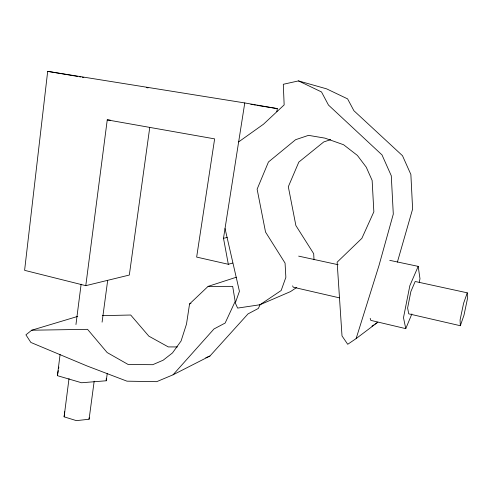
<?xml version="1.0" encoding="UTF-8"?>
<svg xmlns="http://www.w3.org/2000/svg" width="492" height="492" viewBox="0 0 492 492"><rect width="100%" height="100%" fill="white"/><g stroke="black" fill="none" stroke-linecap="round" stroke-linejoin="round"><path stroke-width="0.74" d="M64.747 411.743L64.108 416.829L76.395 420.642L89.083 419.239L89.157 417.782M276.83 111.641L277.328 108.615L244.77 102.939L47.681 71.358L24.6 270.336L85.786 285.668L129.322 275.046L149.746 127.52M107.274 373.305L106.254 380.771L81.586 382.758L57.416 375.673L60.086 354.455M64.108 416.829L69.021 378.539M75.953 324.536L81.137 284.185M85.786 285.668L107.25 119.876L110.27 120.146M89.083 419.239L94.175 381.208M102.084 322.155L107.662 280.514M236.271 277.254L208.098 286.381L189.561 303.951L186.505 324.05L181.087 340.974L172.489 352.93L163.141 360.224L152.717 364.701L128.141 364.48L107.145 352.543L87.545 329.332L31.716 330.212L25.928 334.837L30.848 342.444L87.053 365.968L126.967 381.171L156.69 381.675L173.043 374.812L209.936 356.023L248.005 313.908L258.337 308.447L260.268 304.363M232.747 263.042L228.319 264.284L223.497 238.263L244.77 102.939M57.416 375.673L58.253 370.648M58.609 368.496L58.849 367.057M419.233 282.42L419.977 278.73L418.194 266.369L389.744 260.348M225.035 228.552L239.432 291.307L235.305 302.98L237.624 308.097L259.991 304.745L281.16 290.508L285.864 277.347L285.065 263.103L265.539 232.052L257.119 189.18L268.447 161.997L295.594 139.703L308.509 135.355L324.929 138.129L343.582 144.734L357.377 155.41L366.251 167.175L372.137 180.429L373.852 211.824L361.866 238.343L337.137 262.187L342.008 335.913L347.721 344.289L356.128 338.588L378.963 265.612L393.299 214.088L391.281 175.755L382.001 154.906L328.471 105.06L321.51 91.949L298.484 80.903L283.294 84.286L284.155 104.901L263.466 124.23L238.657 141.893M397.376 262.144L412.616 209.045L410.875 174.488L402.487 155.7L353.902 110.712L347.592 98.874L326.608 88.849L298.484 80.903M460.334 325.722L463.974 315.206L467.4 299.001L467.277 292.826L415.18 281.486L410.875 291.553L407.61 307.961L408.729 313.828L460.334 325.722L460.082 319.941L463.599 303.25L467.277 292.826M370.181 318.306L370.814 320.378L405.777 328.644L411.878 313.921M418.194 266.369L409.848 285.661L403.489 317.697L405.777 328.644M173.043 374.812L213.971 328.976L225.139 323.053L235.17 301.43L232.679 286.356L208.098 286.381M356.128 338.588L377.85 322.211L374.904 324.166M371.946 326.171L373.723 324.966M296.793 287.389L290.508 291.596L259.991 304.745M205.785 357.77L209.936 356.023M189.561 303.951L191.001 303.441M330.716 139.63L323.761 141.936L298.822 162.089L288.318 186.72L295.883 225.57L313.687 253.681L314.007 259.758M31.716 330.212L77.767 316.393M223.497 238.263L227.243 237.495M102.293 315.649L130.694 315.021L148.83 336.147L168.301 346.922L177.434 346.934M146.542 87.631L148.055 87.877M250.865 104.365L252.378 104.611M253.89 104.851L255.403 105.097M256.916 105.337L277.328 108.615M47.681 71.358L77.81 76.457M79.317 76.709L80.823 76.967M82.33 77.219L83.837 77.478M107.25 119.876L214.635 138.879L196.652 257.088L228.319 264.284M298.656 256.129L338.096 264.708M339.449 297.857L293.257 287.211L292.605 285.87M106.247 378.6L106.254 380.771"/></g></svg>
